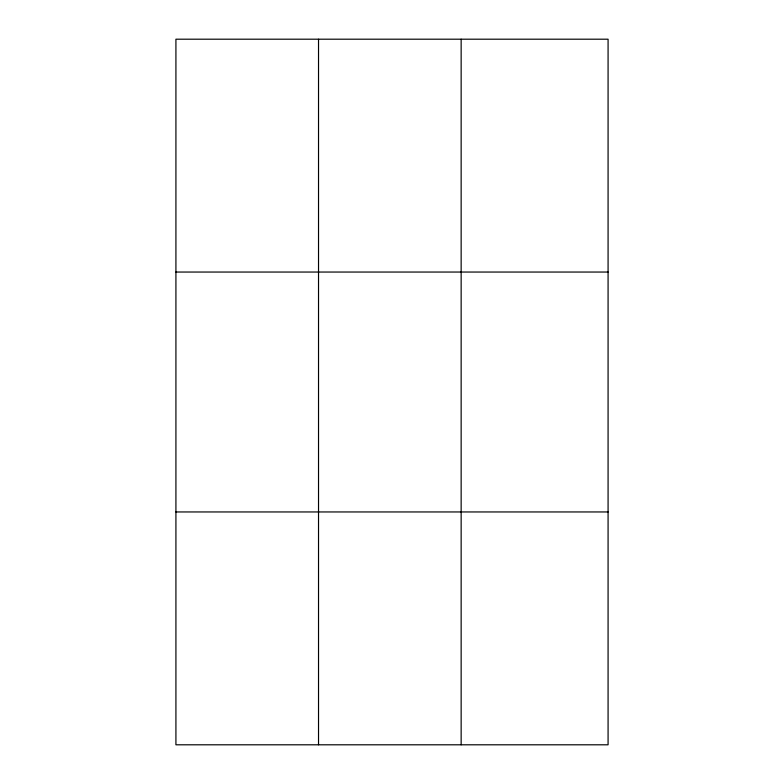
<?xml version="1.0" encoding="UTF-8"?>
<svg xmlns="http://www.w3.org/2000/svg" width="784" height="784" viewBox="0 0 784 784"><rect width="100%" height="100%" fill="white"/><g stroke="black" fill="none" stroke-linecap="round" stroke-linejoin="round"><path stroke-width="1.18" d="M318.529 744.8L318.529 39.2M461.149 744.8L461.149 39.2M608.08 511.952L608.08 744.8L175.92 744.8L175.92 39.2L608.08 39.2L608.08 511.952L175.92 511.952M175.92 272.048L608.08 272.048"/></g></svg>
